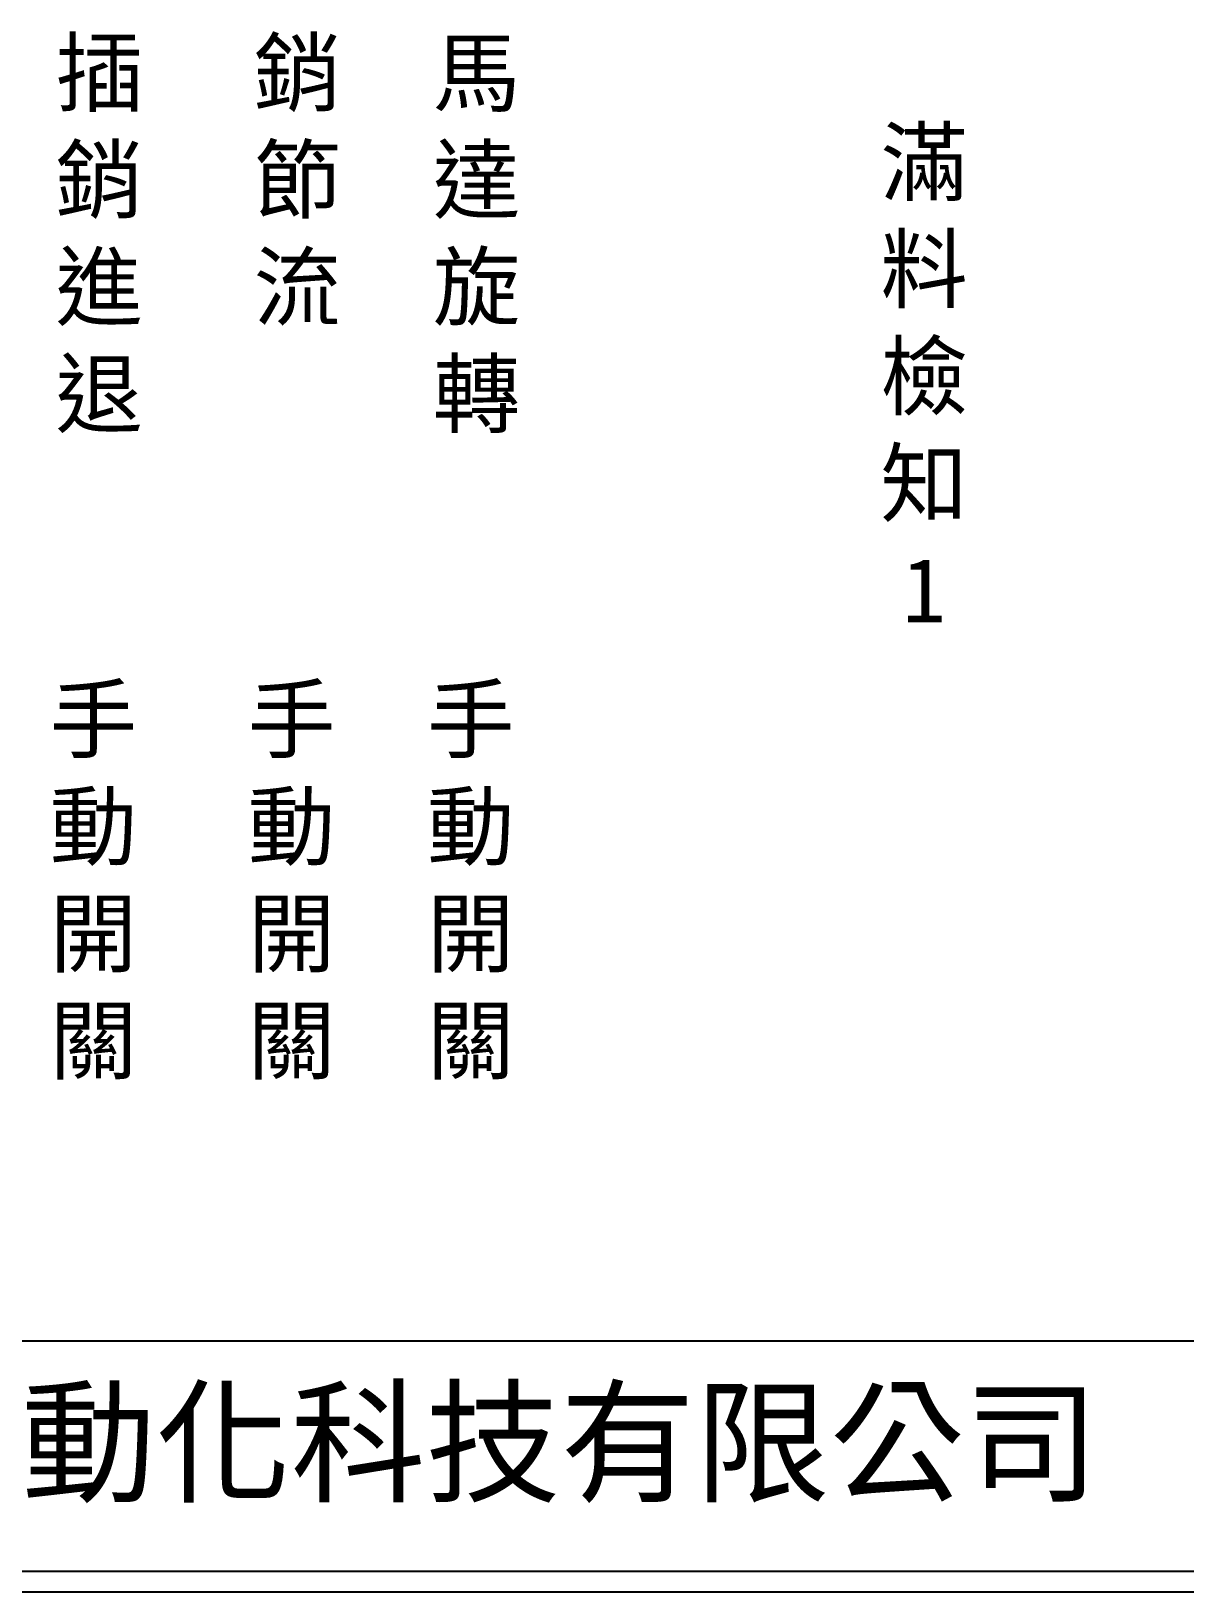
# Model space of a CAD drawing. Extents: x 325 to 612, y 3 to 207.
# Drawn here: x 389.1 to 459.1, y 3 to 97.8 of the extents above; entities that cross this region are included whole.
import ezdxf

# ---------------------------------------------------------------- set-up
doc = ezdxf.new("R2010")
doc.units = 0
doc.layers.add('圖框層', color=7, linetype='CONTINUOUS')
doc.layers.add('標尺寸層', color=3, linetype='CONTINUOUS')
doc.styles.add('CNS', font='romanc.shx', dxfattribs={"bigfont": 'chineset.shx'})
doc.styles.add('STSL', font='KAIU.TTF')

msp = doc.modelspace()

# ---------------------------------------------------------------- linework, layer by layer
at = {"layer": '圖框層', "color": 7}
for p, q in [((326.569, 18.25), (611.07, 18.25)), ((326.569, 4.25), (611.07, 4.25)), ((325.319, 3), (612.319, 3))]:
    msp.add_line(p, q, dxfattribs=at)

# ---------------------------------------------------------------- texts
at = {"layer": '圖框層', "color": 4, "style": 'STSL'}
msp.add_text('泓陞自動化科技有限公司', height=6, dxfattribs=at).set_placement((363.923, 9.076))
at = {"layer": '標尺寸層', "color": 7, "char_height": 3.9, "width": 4.96081, "style": 'CNS'}
for s, insert, attachment_point in [('{\\fDFKai-SB|b0|i0|c136|p65;插銷\\P進退}', (390.543, 97.234), 1), ('{\\fDFKai-SB|b0|i0|c136|p65; 銷\\P{\\W0.193291; }節\\P 流 }', (402.583, 97.231), 1), ('{\\fDFKai-SB|b0|i0|c136|p65;\\W0.13665; \\W1;馬\\P 達\\P旋\\P 轉}', (413.465, 97.231), 1), ('{\\fDFKai-SB|b0|i0|c136|p65;滿料檢知\\P1}', (443.312, 76.849), 5), ('{\\fDFKai-SB|b0|i0|c136|p65;手動開關}', (390.189, 57.951), 1), ('{\\fDFKai-SB|b0|i0|c136|p65;手動開關}', (402.23, 57.948), 1), ('{\\fDFKai-SB|b0|i0|c136|p65;手動開關}', (413.111, 57.948), 1)]:
    msp.add_mtext(s, dxfattribs=dict(at, insert=insert, attachment_point=attachment_point))

doc.saveas('drawing.dxf')
